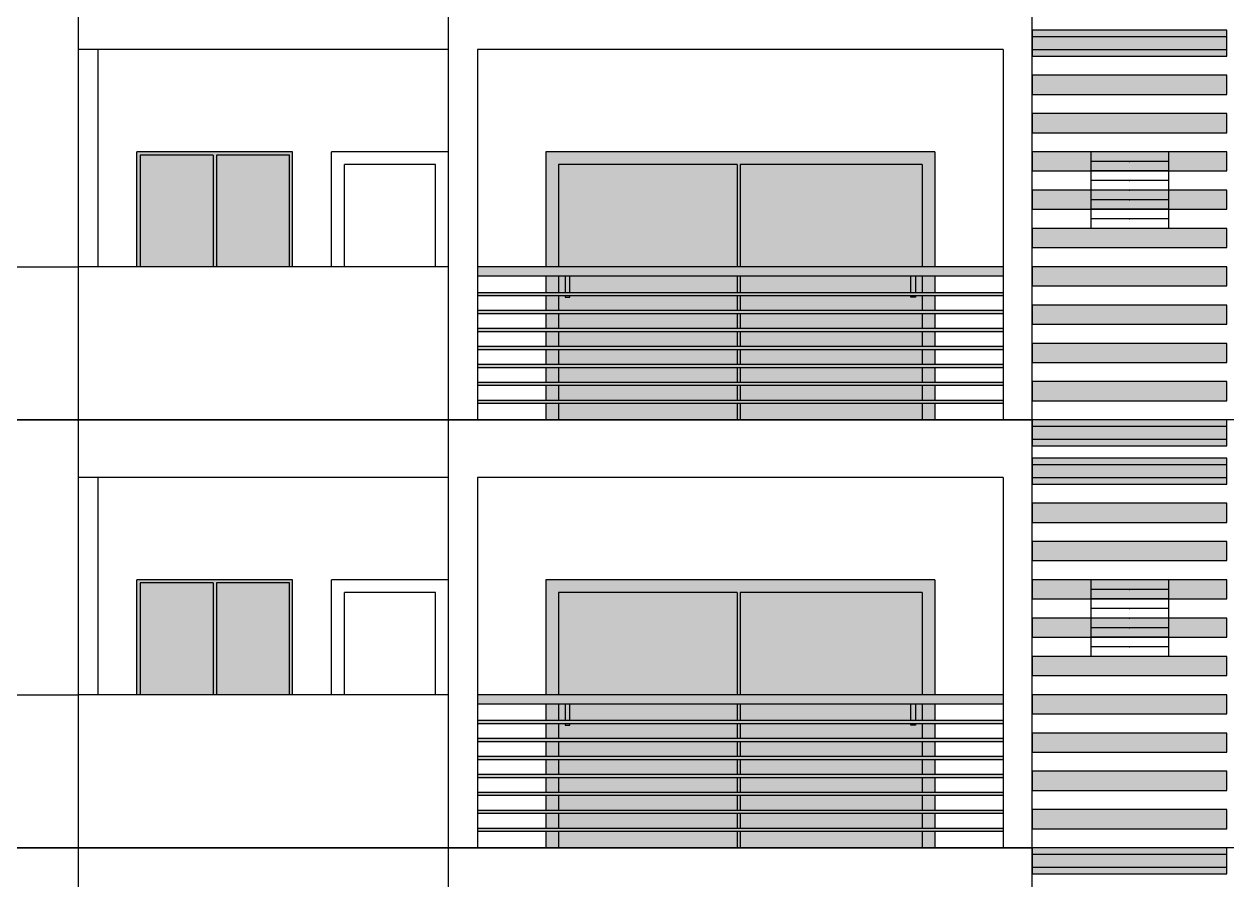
# Model space of a CAD drawing. Header units: metres. Extents: x 619 to 842, y 1450 to 1542.
# Drawn here: x 721.77 to 731.19, y 1523.83 to 1530.53 of the extents above; entities that cross this region are included whole.
import ezdxf

# ---------------------------------------------------------------- set-up
doc = ezdxf.new("R2010")
doc.units = ezdxf.units.M
doc.header["$LTSCALE"] = 0.5
doc.header["$MEASUREMENT"] = 0

msp = doc.modelspace()

# ---------------------------------------------------------------- hatches: boundary and pattern name
h = msp.add_hatch(color=9)
h.dxf.hatch_style = 1
h.paths.add_polyline_path([(731.19011, 1530.48149), (729.66604, 1530.48149), (729.66604, 1530.33149), (731.19011, 1530.33149)])
h = msp.add_hatch(color=9)
h.dxf.hatch_style = 1
h.paths.add_polyline_path([(731.19011, 1530.42949), (729.66604, 1530.42949), (729.66604, 1530.27949), (731.19011, 1530.27949)])
h = msp.add_hatch(color=9)
h.dxf.hatch_style = 1
h.paths.add_polyline_path([(731.19011, 1530.12949), (729.66604, 1530.12949), (729.66604, 1529.97949), (731.19011, 1529.97949)])
h = msp.add_hatch(color=9)
h.dxf.hatch_style = 1
h.paths.add_polyline_path([(731.19011, 1529.82949), (729.66604, 1529.82949), (729.66604, 1529.67949), (731.19011, 1529.67949)])
at = {"true_color": 0x636466}
h = msp.add_hatch(color=251, dxfattribs=at)
h.dxf.hatch_style = 1
h.paths.add_polyline_path([(722.6553, 1529.52949), (722.6553, 1528.62949), (722.6803, 1528.62949), (722.6803, 1529.50449), (723.25243, 1529.50449), (723.25243, 1528.62949), (723.27743, 1528.62949), (723.27743, 1529.50449), (723.84956, 1529.50449), (723.84956, 1528.62949), (723.87456, 1528.62949), (723.87456, 1529.52949)])
h.paths.add_polyline_path([(725.85585, 1529.52949), (725.85585, 1528.62949), (725.95585, 1528.62949), (725.95585, 1529.42949), (727.35493, 1529.42949), (727.35493, 1528.62949), (727.37993, 1528.62949), (727.37993, 1529.42949), (728.804, 1529.42949), (728.804, 1528.62949), (728.904, 1528.62949), (728.904, 1529.52949)])
h.paths.add_polyline_path([(725.95585, 1528.42636), (725.95585, 1528.55449), (725.85585, 1528.55449), (725.85585, 1528.42636)])
h.paths.add_polyline_path([(725.95585, 1528.40136), (725.85585, 1528.40136), (725.85585, 1528.28574), (725.95585, 1528.28574)])
h.paths.add_polyline_path([(725.95585, 1528.14511), (725.95585, 1528.26074), (725.85585, 1528.26074), (725.85585, 1528.14511)])
h.paths.add_polyline_path([(725.85585, 1528.00449), (725.95585, 1528.00449), (725.95585, 1528.12011), (725.85585, 1528.12011)])
h.paths.add_polyline_path([(725.95585, 1527.97949), (725.85585, 1527.97949), (725.85585, 1527.86386), (725.95585, 1527.86386)])
h.paths.add_polyline_path([(725.95585, 1527.83886), (725.85585, 1527.83886), (725.85585, 1527.72324), (725.95585, 1527.72324)])
h.paths.add_polyline_path([(725.95585, 1527.69824), (725.85585, 1527.69824), (725.85585, 1527.58261), (725.95585, 1527.58261)])
h.paths.add_polyline_path([(725.95585, 1527.55761), (725.85585, 1527.55761), (725.85585, 1527.42949), (725.95585, 1527.42949)])
h.paths.add_polyline_path([(728.804, 1528.42636), (728.904, 1528.42636), (728.904, 1528.55449), (728.804, 1528.55449)])
h.paths.add_polyline_path([(728.904, 1528.40136), (728.804, 1528.40136), (728.804, 1528.28574), (728.904, 1528.28574)])
h.paths.add_polyline_path([(728.904, 1528.26074), (728.804, 1528.26074), (728.804, 1528.14511), (728.904, 1528.14511)])
h.paths.add_polyline_path([(728.904, 1528.12011), (728.804, 1528.12011), (728.804, 1528.00449), (728.904, 1528.00449)])
h.paths.add_polyline_path([(728.904, 1527.97949), (728.804, 1527.97949), (728.804, 1527.86386), (728.904, 1527.86386)])
h.paths.add_polyline_path([(728.904, 1527.83886), (728.804, 1527.83886), (728.804, 1527.72324), (728.904, 1527.72324)])
h.paths.add_polyline_path([(728.904, 1527.69824), (728.804, 1527.69824), (728.804, 1527.58261), (728.904, 1527.58261)])
h.paths.add_polyline_path([(728.904, 1527.55761), (728.804, 1527.55761), (728.804, 1527.42949), (728.904, 1527.42949)])
h.paths.add_polyline_path([(727.37993, 1527.55761), (727.35493, 1527.55761), (727.35493, 1527.42949), (727.37993, 1527.42949)])
h.paths.add_polyline_path([(727.35493, 1527.58261), (727.37993, 1527.58261), (727.37993, 1527.69824), (727.35493, 1527.69824)])
h.paths.add_polyline_path([(727.35493, 1527.72324), (727.37993, 1527.72324), (727.37993, 1527.83886), (727.35493, 1527.83886)])
h.paths.add_polyline_path([(727.35493, 1527.86386), (727.37993, 1527.86386), (727.37993, 1527.97949), (727.35493, 1527.97949)])
h.paths.add_polyline_path([(727.35493, 1528.00449), (727.37993, 1528.00449), (727.37993, 1528.12011), (727.35493, 1528.12011)])
h.paths.add_polyline_path([(727.35493, 1528.14511), (727.37993, 1528.14511), (727.37993, 1528.26074), (727.35493, 1528.26074)])
h.paths.add_polyline_path([(727.35493, 1528.28574), (727.37993, 1528.28574), (727.37993, 1528.40136), (727.35493, 1528.40136)])
h.paths.add_polyline_path([(727.35493, 1528.42636), (727.37993, 1528.42636), (727.37993, 1528.55449), (727.35493, 1528.55449)])
h = msp.add_hatch(color=131)
h.dxf.hatch_style = 1
h.paths.add_polyline_path([(738.50567, 1527.42949), (738.50567, 1528.62949), (735.15271, 1528.62949), (735.15271, 1527.42949)])
h.paths.add_polyline_path([(733.18391, 1528.35449), (734.06085, 1528.35449), (734.06085, 1529.50449), (733.18391, 1529.50449)])
h.paths.add_polyline_path([(733.15891, 1529.50449), (732.28196, 1529.50449), (732.28196, 1528.35449), (733.15891, 1528.35449)])
h.paths.add_polyline_path([(728.804, 1528.62949), (728.804, 1529.42949), (727.37993, 1529.42949), (727.37993, 1528.62949)])
h.paths.add_polyline_path([(727.35493, 1528.62949), (727.35493, 1529.42949), (725.95585, 1529.42949), (725.95585, 1528.62949)])
h.paths.add_polyline_path([(727.37993, 1528.55449), (727.37993, 1528.42636), (728.71438, 1528.42636), (728.71438, 1528.55449)])
h.paths.add_polyline_path([(726.04547, 1528.55449), (726.04547, 1528.42636), (727.35493, 1528.42636), (727.35493, 1528.55449)])
h.paths.add_polyline_path([(726.04547, 1528.40136), (726.04547, 1528.39115), (726.00884, 1528.39115), (726.00884, 1528.40136), (725.95585, 1528.40136), (725.95585, 1528.28574), (727.35493, 1528.28574), (727.35493, 1528.40136)])
h.paths.add_polyline_path([(727.37993, 1528.40136), (727.37993, 1528.28574), (728.804, 1528.28574), (728.804, 1528.40136), (728.75101, 1528.40136), (728.75101, 1528.39115), (728.71438, 1528.39115), (728.71438, 1528.40136)])
h.paths.add_polyline_path([(728.804, 1528.14511), (728.804, 1528.26074), (727.37993, 1528.26074), (727.37993, 1528.14511)])
h.paths.add_polyline_path([(725.95585, 1528.26074), (725.95585, 1528.14511), (727.35493, 1528.14511), (727.35493, 1528.26074)])
h.paths.add_polyline_path([(727.35493, 1528.00449), (727.35493, 1528.12011), (725.95585, 1528.12011), (725.95585, 1528.00449)])
h.paths.add_polyline_path([(728.804, 1528.55449), (728.75101, 1528.55449), (728.75101, 1528.42636), (728.804, 1528.42636)])
h.paths.add_polyline_path([(726.00884, 1528.42636), (726.00884, 1528.55449), (725.95585, 1528.55449), (725.95585, 1528.42636)])
h.paths.add_polyline_path([(728.804, 1528.00449), (728.804, 1528.12011), (727.37993, 1528.12011), (727.37993, 1528.00449)])
h.paths.add_polyline_path([(728.804, 1527.86386), (728.804, 1527.97949), (727.37993, 1527.97949), (727.37993, 1527.86386)])
h.paths.add_polyline_path([(728.804, 1527.72324), (728.804, 1527.83886), (727.37993, 1527.83886), (727.37993, 1527.72324)])
h.paths.add_polyline_path([(725.95585, 1527.83886), (725.95585, 1527.72324), (727.35493, 1527.72324), (727.35493, 1527.83886)])
h.paths.add_polyline_path([(725.95585, 1527.97949), (725.95585, 1527.86386), (727.35493, 1527.86386), (727.35493, 1527.97949)])
h.paths.add_polyline_path([(727.37993, 1527.55761), (727.37993, 1527.42949), (728.804, 1527.42949), (728.804, 1527.55761)])
h.paths.add_polyline_path([(728.804, 1527.58261), (728.804, 1527.69824), (727.37993, 1527.69824), (727.37993, 1527.58261)])
h.paths.add_polyline_path([(727.35493, 1527.58261), (727.35493, 1527.69824), (725.95585, 1527.69824), (725.95585, 1527.58261)])
h.paths.add_polyline_path([(727.35493, 1527.42949), (727.35493, 1527.55761), (725.95585, 1527.55761), (725.95585, 1527.42949)])
h.paths.add_polyline_path([(723.27743, 1528.62949), (723.84956, 1528.62949), (723.84956, 1529.50449), (723.27743, 1529.50449)])
h.paths.add_polyline_path([(723.25243, 1529.50449), (722.6803, 1529.50449), (722.6803, 1528.62949), (723.25243, 1528.62949)])
h = msp.add_hatch(color=9)
h.dxf.hatch_style = 1
h.paths.add_polyline_path([(731.19011, 1529.52949), (729.66604, 1529.52949), (729.66604, 1529.37949), (731.19011, 1529.37949)])
h = msp.add_hatch(color=9)
h.dxf.hatch_style = 1
h.paths.add_polyline_path([(731.19011, 1529.22949), (729.66604, 1529.22949), (729.66604, 1529.07949), (731.19011, 1529.07949)])
h = msp.add_hatch(color=9)
h.dxf.hatch_style = 1
h.paths.add_polyline_path([(731.19011, 1528.92949), (729.66604, 1528.92949), (729.66604, 1528.77949), (731.19011, 1528.77949)])
h = msp.add_hatch(color=9)
h.dxf.hatch_style = 1
h.paths.add_polyline_path([(725.32243, 1528.62949), (729.43743, 1528.62949), (729.43743, 1528.55449), (725.32243, 1528.55449)])
h.paths.add_polyline_path([(725.32243, 1528.42636), (729.43743, 1528.42636), (729.43743, 1528.40136), (725.32243, 1528.40136)])
h.paths.add_polyline_path([(725.32243, 1528.28574), (729.43743, 1528.28574), (729.43743, 1528.26074), (725.32243, 1528.26074)])
h.paths.add_polyline_path([(725.32243, 1528.14511), (729.43743, 1528.14511), (729.43743, 1528.12011), (725.32243, 1528.12011)])
h.paths.add_polyline_path([(725.32243, 1528.00449), (729.43743, 1528.00449), (729.43743, 1527.97949), (725.32243, 1527.97949)])
h.paths.add_polyline_path([(725.32243, 1527.86386), (729.43743, 1527.86386), (729.43743, 1527.83886), (725.32243, 1527.83886)])
h.paths.add_polyline_path([(725.32243, 1527.72324), (729.43743, 1527.72324), (729.43743, 1527.69824), (725.32243, 1527.69824)])
h.paths.add_polyline_path([(725.32243, 1527.58261), (729.43743, 1527.58261), (729.43743, 1527.55761), (725.32243, 1527.55761)])
at = {"true_color": 0x991b1e}
h = msp.add_hatch(color=244, dxfattribs=at)
h.dxf.hatch_style = 1
h.paths.add_polyline_path([(726.00884, 1528.55449), (726.04547, 1528.55449), (726.04547, 1528.42636), (726.00884, 1528.42636)])
h.paths.add_polyline_path([(726.00884, 1528.40136), (726.04547, 1528.40136), (726.04547, 1528.39115), (726.00884, 1528.39115)])
h.paths.add_polyline_path([(728.71438, 1528.55449), (728.75101, 1528.55449), (728.75101, 1528.42636), (728.71438, 1528.42636)])
h.paths.add_polyline_path([(728.71438, 1528.40136), (728.75101, 1528.40136), (728.75101, 1528.39115), (728.71438, 1528.39115)])
h = msp.add_hatch(color=9)
h.dxf.hatch_style = 1
h.paths.add_polyline_path([(731.19011, 1528.62949), (729.66604, 1528.62949), (729.66604, 1528.47949), (731.19011, 1528.47949)])
h = msp.add_hatch(color=9)
h.dxf.hatch_style = 1
h.paths.add_polyline_path([(731.19011, 1528.32949), (729.66604, 1528.32949), (729.66604, 1528.17949), (731.19011, 1528.17949)])
h = msp.add_hatch(color=9)
h.dxf.hatch_style = 1
h.paths.add_polyline_path([(731.19011, 1528.02949), (729.66604, 1528.02949), (729.66604, 1527.87949), (731.19011, 1527.87949)])
h = msp.add_hatch(color=9)
h.dxf.hatch_style = 1
h.paths.add_polyline_path([(731.19011, 1527.72949), (729.66604, 1527.72949), (729.66604, 1527.57949), (731.19011, 1527.57949)])
h = msp.add_hatch(color=9)
h.dxf.hatch_style = 1
h.paths.add_polyline_path([(731.19011, 1527.42949), (729.66604, 1527.42949), (729.66604, 1527.27949), (731.19011, 1527.27949)])
h = msp.add_hatch(color=9)
h.dxf.hatch_style = 1
h.paths.add_polyline_path([(731.19011, 1527.37749), (729.66604, 1527.37749), (729.66604, 1527.22749), (731.19011, 1527.22749)])
h = msp.add_hatch(color=9)
h.dxf.hatch_style = 1
h.paths.add_polyline_path([(731.19011, 1527.12949), (729.66604, 1527.12949), (729.66604, 1526.97949), (731.19011, 1526.97949)])
h = msp.add_hatch(color=9)
h.dxf.hatch_style = 1
h.paths.add_polyline_path([(731.19011, 1527.07749), (729.66604, 1527.07749), (729.66604, 1526.92749), (731.19011, 1526.92749)])
h = msp.add_hatch(color=9)
h.dxf.hatch_style = 1
h.paths.add_polyline_path([(731.19011, 1526.77749), (729.66604, 1526.77749), (729.66604, 1526.62749), (731.19011, 1526.62749)])
h = msp.add_hatch(color=9)
h.dxf.hatch_style = 1
h.paths.add_polyline_path([(731.19011, 1526.47749), (729.66604, 1526.47749), (729.66604, 1526.32749), (731.19011, 1526.32749)])
at = {"true_color": 0x636466}
h = msp.add_hatch(color=251, dxfattribs=at)
h.dxf.hatch_style = 1
h.paths.add_polyline_path([(722.6553, 1526.17749), (722.6553, 1525.27749), (722.6803, 1525.27749), (722.6803, 1526.15249), (723.25243, 1526.15249), (723.25243, 1525.27749), (723.27743, 1525.27749), (723.27743, 1526.15249), (723.84956, 1526.15249), (723.84956, 1525.27749), (723.87456, 1525.27749), (723.87456, 1526.17749)])
h.paths.add_polyline_path([(725.85585, 1526.17749), (725.85585, 1525.27749), (725.95585, 1525.27749), (725.95585, 1526.07749), (727.35493, 1526.07749), (727.35493, 1525.27749), (727.37993, 1525.27749), (727.37993, 1526.07749), (728.804, 1526.07749), (728.804, 1525.27749), (728.904, 1525.27749), (728.904, 1526.17749)])
h.paths.add_polyline_path([(725.95585, 1525.07436), (725.95585, 1525.20249), (725.85585, 1525.20249), (725.85585, 1525.07436)])
h.paths.add_polyline_path([(725.95585, 1525.04936), (725.85585, 1525.04936), (725.85585, 1524.93374), (725.95585, 1524.93374)])
h.paths.add_polyline_path([(725.95585, 1524.79311), (725.95585, 1524.90874), (725.85585, 1524.90874), (725.85585, 1524.79311)])
h.paths.add_polyline_path([(725.85585, 1524.65249), (725.95585, 1524.65249), (725.95585, 1524.76811), (725.85585, 1524.76811)])
h.paths.add_polyline_path([(725.95585, 1524.62749), (725.85585, 1524.62749), (725.85585, 1524.51186), (725.95585, 1524.51186)])
h.paths.add_polyline_path([(725.95585, 1524.48686), (725.85585, 1524.48686), (725.85585, 1524.37124), (725.95585, 1524.37124)])
h.paths.add_polyline_path([(725.95585, 1524.34624), (725.85585, 1524.34624), (725.85585, 1524.23061), (725.95585, 1524.23061)])
h.paths.add_polyline_path([(725.95585, 1524.20561), (725.85585, 1524.20561), (725.85585, 1524.07749), (725.95585, 1524.07749)])
h.paths.add_polyline_path([(728.804, 1525.07436), (728.904, 1525.07436), (728.904, 1525.20249), (728.804, 1525.20249)])
h.paths.add_polyline_path([(728.904, 1525.04936), (728.804, 1525.04936), (728.804, 1524.93374), (728.904, 1524.93374)])
h.paths.add_polyline_path([(728.904, 1524.90874), (728.804, 1524.90874), (728.804, 1524.79311), (728.904, 1524.79311)])
h.paths.add_polyline_path([(728.904, 1524.76811), (728.804, 1524.76811), (728.804, 1524.65249), (728.904, 1524.65249)])
h.paths.add_polyline_path([(728.904, 1524.62749), (728.804, 1524.62749), (728.804, 1524.51186), (728.904, 1524.51186)])
h.paths.add_polyline_path([(728.904, 1524.48686), (728.804, 1524.48686), (728.804, 1524.37124), (728.904, 1524.37124)])
h.paths.add_polyline_path([(728.904, 1524.34624), (728.804, 1524.34624), (728.804, 1524.23061), (728.904, 1524.23061)])
h.paths.add_polyline_path([(728.904, 1524.20561), (728.804, 1524.20561), (728.804, 1524.07749), (728.904, 1524.07749)])
h.paths.add_polyline_path([(727.37993, 1524.20561), (727.35493, 1524.20561), (727.35493, 1524.07749), (727.37993, 1524.07749)])
h.paths.add_polyline_path([(727.35493, 1524.23061), (727.37993, 1524.23061), (727.37993, 1524.34624), (727.35493, 1524.34624)])
h.paths.add_polyline_path([(727.35493, 1524.37124), (727.37993, 1524.37124), (727.37993, 1524.48686), (727.35493, 1524.48686)])
h.paths.add_polyline_path([(727.35493, 1524.51186), (727.37993, 1524.51186), (727.37993, 1524.62749), (727.35493, 1524.62749)])
h.paths.add_polyline_path([(727.35493, 1524.65249), (727.37993, 1524.65249), (727.37993, 1524.76811), (727.35493, 1524.76811)])
h.paths.add_polyline_path([(727.35493, 1524.79311), (727.37993, 1524.79311), (727.37993, 1524.90874), (727.35493, 1524.90874)])
h.paths.add_polyline_path([(727.35493, 1524.93374), (727.37993, 1524.93374), (727.37993, 1525.04936), (727.35493, 1525.04936)])
h.paths.add_polyline_path([(727.35493, 1525.07436), (727.37993, 1525.07436), (727.37993, 1525.20249), (727.35493, 1525.20249)])
h = msp.add_hatch(color=131)
h.dxf.hatch_style = 1
h.paths.add_polyline_path([(738.50567, 1524.07749), (738.50567, 1525.27749), (735.15271, 1525.27749), (735.15271, 1524.07749)])
h.paths.add_polyline_path([(733.18391, 1525.00249), (734.06085, 1525.00249), (734.06085, 1526.15249), (733.18391, 1526.15249)])
h.paths.add_polyline_path([(733.15891, 1526.15249), (732.28196, 1526.15249), (732.28196, 1525.00249), (733.15891, 1525.00249)])
h.paths.add_polyline_path([(728.804, 1525.27749), (728.804, 1526.07749), (727.37993, 1526.07749), (727.37993, 1525.27749)])
h.paths.add_polyline_path([(727.35493, 1525.27749), (727.35493, 1526.07749), (725.95585, 1526.07749), (725.95585, 1525.27749)])
h.paths.add_polyline_path([(727.37993, 1525.20249), (727.37993, 1525.07436), (728.71438, 1525.07436), (728.71438, 1525.20249)])
h.paths.add_polyline_path([(726.04547, 1525.20249), (726.04547, 1525.07436), (727.35493, 1525.07436), (727.35493, 1525.20249)])
h.paths.add_polyline_path([(726.04547, 1525.04936), (726.04547, 1525.03915), (726.00884, 1525.03915), (726.00884, 1525.04936), (725.95585, 1525.04936), (725.95585, 1524.93374), (727.35493, 1524.93374), (727.35493, 1525.04936)])
h.paths.add_polyline_path([(727.37993, 1525.04936), (727.37993, 1524.93374), (728.804, 1524.93374), (728.804, 1525.04936), (728.75101, 1525.04936), (728.75101, 1525.03915), (728.71438, 1525.03915), (728.71438, 1525.04936)])
h.paths.add_polyline_path([(728.804, 1524.79311), (728.804, 1524.90874), (727.37993, 1524.90874), (727.37993, 1524.79311)])
h.paths.add_polyline_path([(725.95585, 1524.90874), (725.95585, 1524.79311), (727.35493, 1524.79311), (727.35493, 1524.90874)])
h.paths.add_polyline_path([(727.35493, 1524.65249), (727.35493, 1524.76811), (725.95585, 1524.76811), (725.95585, 1524.65249)])
h.paths.add_polyline_path([(728.804, 1525.20249), (728.75101, 1525.20249), (728.75101, 1525.07436), (728.804, 1525.07436)])
h.paths.add_polyline_path([(726.00884, 1525.07436), (726.00884, 1525.20249), (725.95585, 1525.20249), (725.95585, 1525.07436)])
h.paths.add_polyline_path([(728.804, 1524.65249), (728.804, 1524.76811), (727.37993, 1524.76811), (727.37993, 1524.65249)])
h.paths.add_polyline_path([(728.804, 1524.51186), (728.804, 1524.62749), (727.37993, 1524.62749), (727.37993, 1524.51186)])
h.paths.add_polyline_path([(728.804, 1524.37124), (728.804, 1524.48686), (727.37993, 1524.48686), (727.37993, 1524.37124)])
h.paths.add_polyline_path([(725.95585, 1524.48686), (725.95585, 1524.37124), (727.35493, 1524.37124), (727.35493, 1524.48686)])
h.paths.add_polyline_path([(725.95585, 1524.62749), (725.95585, 1524.51186), (727.35493, 1524.51186), (727.35493, 1524.62749)])
h.paths.add_polyline_path([(727.37993, 1524.20561), (727.37993, 1524.07749), (728.804, 1524.07749), (728.804, 1524.20561)])
h.paths.add_polyline_path([(728.804, 1524.23061), (728.804, 1524.34624), (727.37993, 1524.34624), (727.37993, 1524.23061)])
h.paths.add_polyline_path([(727.35493, 1524.23061), (727.35493, 1524.34624), (725.95585, 1524.34624), (725.95585, 1524.23061)])
h.paths.add_polyline_path([(727.35493, 1524.07749), (727.35493, 1524.20561), (725.95585, 1524.20561), (725.95585, 1524.07749)])
h.paths.add_polyline_path([(723.27743, 1525.27749), (723.84956, 1525.27749), (723.84956, 1526.15249), (723.27743, 1526.15249)])
h.paths.add_polyline_path([(723.25243, 1526.15249), (722.6803, 1526.15249), (722.6803, 1525.27749), (723.25243, 1525.27749)])
h = msp.add_hatch(color=9)
h.dxf.hatch_style = 1
h.paths.add_polyline_path([(731.19011, 1526.17749), (729.66604, 1526.17749), (729.66604, 1526.02749), (731.19011, 1526.02749)])
h = msp.add_hatch(color=9)
h.dxf.hatch_style = 1
h.paths.add_polyline_path([(731.19011, 1525.87749), (729.66604, 1525.87749), (729.66604, 1525.72749), (731.19011, 1525.72749)])
h = msp.add_hatch(color=9)
h.dxf.hatch_style = 1
h.paths.add_polyline_path([(731.19011, 1525.57749), (729.66604, 1525.57749), (729.66604, 1525.42749), (731.19011, 1525.42749)])
h = msp.add_hatch(color=9)
h.dxf.hatch_style = 1
h.paths.add_polyline_path([(725.32243, 1525.27749), (729.43743, 1525.27749), (729.43743, 1525.20249), (725.32243, 1525.20249)])
h.paths.add_polyline_path([(725.32243, 1525.07436), (729.43743, 1525.07436), (729.43743, 1525.04936), (725.32243, 1525.04936)])
h.paths.add_polyline_path([(725.32243, 1524.93374), (729.43743, 1524.93374), (729.43743, 1524.90874), (725.32243, 1524.90874)])
h.paths.add_polyline_path([(725.32243, 1524.79311), (729.43743, 1524.79311), (729.43743, 1524.76811), (725.32243, 1524.76811)])
h.paths.add_polyline_path([(725.32243, 1524.65249), (729.43743, 1524.65249), (729.43743, 1524.62749), (725.32243, 1524.62749)])
h.paths.add_polyline_path([(725.32243, 1524.51186), (729.43743, 1524.51186), (729.43743, 1524.48686), (725.32243, 1524.48686)])
h.paths.add_polyline_path([(725.32243, 1524.37124), (729.43743, 1524.37124), (729.43743, 1524.34624), (725.32243, 1524.34624)])
h.paths.add_polyline_path([(725.32243, 1524.23061), (729.43743, 1524.23061), (729.43743, 1524.20561), (725.32243, 1524.20561)])
h = msp.add_hatch(color=9)
h.dxf.hatch_style = 1
h.paths.add_polyline_path([(731.19011, 1525.27749), (729.66604, 1525.27749), (729.66604, 1525.12749), (731.19011, 1525.12749)])
at = {"true_color": 0x991b1e}
h = msp.add_hatch(color=244, dxfattribs=at)
h.dxf.hatch_style = 1
h.paths.add_polyline_path([(726.00884, 1525.20249), (726.04547, 1525.20249), (726.04547, 1525.07436), (726.00884, 1525.07436)])
h.paths.add_polyline_path([(726.00884, 1525.04936), (726.04547, 1525.04936), (726.04547, 1525.03915), (726.00884, 1525.03915)])
h.paths.add_polyline_path([(728.71438, 1525.20249), (728.75101, 1525.20249), (728.75101, 1525.07436), (728.71438, 1525.07436)])
h.paths.add_polyline_path([(728.71438, 1525.04936), (728.75101, 1525.04936), (728.75101, 1525.03915), (728.71438, 1525.03915)])
h = msp.add_hatch(color=9)
h.dxf.hatch_style = 1
h.paths.add_polyline_path([(731.19011, 1524.97749), (729.66604, 1524.97749), (729.66604, 1524.82749), (731.19011, 1524.82749)])
h = msp.add_hatch(color=9)
h.dxf.hatch_style = 1
h.paths.add_polyline_path([(731.19011, 1524.67749), (729.66604, 1524.67749), (729.66604, 1524.52749), (731.19011, 1524.52749)])
h = msp.add_hatch(color=9)
h.dxf.hatch_style = 1
h.paths.add_polyline_path([(731.19011, 1524.37749), (729.66604, 1524.37749), (729.66604, 1524.22749), (731.19011, 1524.22749)])
h = msp.add_hatch(color=9)
h.dxf.hatch_style = 1
h.paths.add_polyline_path([(731.19011, 1524.07749), (729.66604, 1524.07749), (729.66604, 1523.92749), (731.19011, 1523.92749)])
h = msp.add_hatch(color=9)
h.dxf.hatch_style = 1
h.paths.add_polyline_path([(731.19011, 1524.02549), (729.66604, 1524.02549), (729.66604, 1523.87549), (731.19011, 1523.87549)])

# ---------------------------------------------------------------- linework, layer by layer
for p, q in [((729.66604, 1513.57149), (729.66604, 1535.33349)), ((722.19808, 1527.42949), (722.19808, 1530.78149)), ((725.09382, 1527.42949), (725.09382, 1530.78149)), ((731.19011, 1530.48149), (729.66604, 1530.48149)), ((729.66604, 1530.48149), (729.66604, 1530.33149)), ((731.19011, 1530.33149), (731.19011, 1530.48149)), ((731.19011, 1530.42949), (729.66604, 1530.42949)), ((729.66604, 1530.42949), (729.66604, 1530.27949)), ((731.19011, 1530.27949), (731.19011, 1530.42949)), ((725.09382, 1530.33149), (722.19808, 1530.33149)), ((722.35048, 1528.62949), (722.35048, 1530.33149)), ((725.32243, 1530.33149), (725.32243, 1527.42949)), ((729.43743, 1530.33149), (725.32243, 1530.33149)), ((729.43743, 1530.33149), (729.43743, 1527.42949)), ((729.66604, 1530.33149), (731.19011, 1530.33149)), ((729.66604, 1530.27949), (731.19011, 1530.27949)), ((731.19011, 1530.12949), (729.66604, 1530.12949)), ((729.66604, 1530.12949), (729.66604, 1529.97949)), ((731.19011, 1529.97949), (731.19011, 1530.12949)), ((729.66604, 1529.97949), (731.19011, 1529.97949)), ((731.19011, 1529.82949), (729.66604, 1529.82949)), ((729.66604, 1529.82949), (729.66604, 1529.67949)), ((731.19011, 1529.67949), (731.19011, 1529.82949)), ((729.66604, 1529.67949), (731.19011, 1529.67949)), ((722.6553, 1528.62949), (722.6553, 1529.52949)), ((723.87456, 1529.52949), (722.6553, 1529.52949)), ((723.25243, 1529.50449), (723.25243, 1528.62949)), ((723.27743, 1529.50449), (723.27743, 1528.62949)), ((723.87456, 1528.62949), (723.87456, 1529.52949)), ((724.17937, 1528.62949), (724.17937, 1529.52949)), ((725.09382, 1529.52949), (724.17937, 1529.52949)), ((725.85585, 1529.52949), (725.85585, 1528.62949)), ((728.904, 1529.52949), (725.85585, 1529.52949)), ((728.904, 1529.52949), (728.904, 1528.62949)), ((731.19011, 1529.52949), (729.66604, 1529.52949)), ((729.66604, 1529.52949), (729.66604, 1529.37949)), ((730.12326, 1529.52949), (730.12326, 1528.92949)), ((730.73289, 1529.52949), (730.12326, 1529.52949)), ((730.73289, 1529.52949), (730.73289, 1528.92949)), ((731.19011, 1529.37949), (731.19011, 1529.52949)), ((724.27937, 1528.62949), (724.27937, 1529.42949)), ((724.99382, 1529.42949), (724.27937, 1529.42949)), ((724.99382, 1528.62949), (724.99382, 1529.42949)), ((725.95585, 1529.42949), (725.95585, 1528.62949)), ((727.35493, 1529.42949), (725.95585, 1529.42949)), ((727.35493, 1529.42949), (727.35493, 1528.62949)), ((727.37993, 1529.42949), (727.37993, 1528.62949)), ((728.804, 1529.42949), (727.37993, 1529.42949)), ((728.804, 1529.42949), (728.804, 1528.62949)), ((730.73289, 1529.45449), (730.12326, 1529.45449)), ((729.66604, 1529.37949), (731.19011, 1529.37949)), ((730.73289, 1529.37949), (730.12326, 1529.37949)), ((730.73289, 1529.30449), (730.12326, 1529.30449)), ((731.19011, 1529.22949), (729.66604, 1529.22949)), ((729.66604, 1529.22949), (729.66604, 1529.07949)), ((730.73289, 1529.22949), (730.12326, 1529.22949)), ((731.19011, 1529.07949), (731.19011, 1529.22949)), ((730.73289, 1529.15449), (730.12326, 1529.15449)), ((729.66604, 1529.07949), (731.19011, 1529.07949)), ((730.73289, 1529.07949), (730.12326, 1529.07949)), ((731.19011, 1528.92949), (729.66604, 1528.92949)), ((729.66604, 1528.92949), (729.66604, 1528.77949)), ((730.73289, 1529.00449), (730.12326, 1529.00449)), ((730.73289, 1528.92949), (730.12326, 1528.92949)), ((731.19011, 1528.77949), (731.19011, 1528.92949)), ((729.66604, 1528.77949), (731.19011, 1528.77949)), ((715.94937, 1528.62949), (722.19808, 1528.62949)), ((725.09382, 1528.62949), (722.19808, 1528.62949)), ((729.43743, 1528.62949), (725.32243, 1528.62949)), ((729.43743, 1528.55449), (725.32243, 1528.55449)), ((725.85585, 1528.55449), (725.85585, 1528.42636)), ((725.95585, 1528.55449), (725.95585, 1528.42636)), ((727.35493, 1528.55449), (727.35493, 1528.42636)), ((727.37993, 1528.55449), (727.37993, 1528.42636)), ((728.804, 1528.55449), (728.804, 1528.42636)), ((728.904, 1528.55449), (728.904, 1528.42636)), ((731.19011, 1528.62949), (729.66604, 1528.62949)), ((729.66604, 1528.62949), (729.66604, 1528.47949)), ((731.19011, 1528.47949), (731.19011, 1528.62949)), ((729.66604, 1528.47949), (731.19011, 1528.47949)), ((729.43743, 1528.42636), (725.32243, 1528.42636)), ((729.43743, 1528.40136), (725.32243, 1528.40136)), ((725.85585, 1528.40136), (725.85585, 1528.28574)), ((725.95585, 1528.40136), (725.95585, 1528.28574)), ((727.35493, 1528.40136), (727.35493, 1528.28574)), ((727.37993, 1528.40136), (727.37993, 1528.28574)), ((728.804, 1528.40136), (728.804, 1528.28574)), ((728.904, 1528.40136), (728.904, 1528.28574)), ((729.43743, 1528.28574), (725.32243, 1528.28574)), ((731.19011, 1528.32949), (729.66604, 1528.32949)), ((729.66604, 1528.32949), (729.66604, 1528.17949)), ((731.19011, 1528.17949), (731.19011, 1528.32949)), ((729.43743, 1528.26074), (725.32243, 1528.26074)), ((725.85585, 1528.26074), (725.85585, 1528.14511)), ((725.95585, 1528.26074), (725.95585, 1528.14511)), ((727.35493, 1528.26074), (727.35493, 1528.14511)), ((727.37993, 1528.26074), (727.37993, 1528.14511)), ((728.804, 1528.26074), (728.804, 1528.14511)), ((728.904, 1528.26074), (728.904, 1528.14511)), ((729.66604, 1528.17949), (731.19011, 1528.17949)), ((729.43743, 1528.14511), (725.32243, 1528.14511)), ((729.43743, 1528.12011), (725.32243, 1528.12011)), ((725.85585, 1528.12011), (725.85585, 1528.00449)), ((725.95585, 1528.12011), (725.95585, 1528.00449)), ((727.35493, 1528.12011), (727.35493, 1528.00449)), ((727.37993, 1528.12011), (727.37993, 1528.00449)), ((728.804, 1528.12011), (728.804, 1528.00449)), ((728.904, 1528.12011), (728.904, 1528.00449)), ((729.43743, 1528.00449), (725.32243, 1528.00449)), ((731.19011, 1528.02949), (729.66604, 1528.02949)), ((729.66604, 1528.02949), (729.66604, 1527.87949)), ((731.19011, 1527.87949), (731.19011, 1528.02949)), ((729.43743, 1527.97949), (725.32243, 1527.97949)), ((725.85585, 1527.97949), (725.85585, 1527.86386)), ((725.95585, 1527.97949), (725.95585, 1527.86386)), ((727.35493, 1527.97949), (727.35493, 1527.86386)), ((727.37993, 1527.97949), (727.37993, 1527.86386)), ((728.804, 1527.97949), (728.804, 1527.86386)), ((728.904, 1527.97949), (728.904, 1527.86386)), ((729.43743, 1527.86386), (725.32243, 1527.86386)), ((729.43743, 1527.83886), (725.32243, 1527.83886)), ((725.85585, 1527.83886), (725.85585, 1527.72324)), ((725.95585, 1527.83886), (725.95585, 1527.72324)), ((727.35493, 1527.83886), (727.35493, 1527.72324)), ((727.37993, 1527.83886), (727.37993, 1527.72324)), ((728.804, 1527.83886), (728.804, 1527.72324)), ((728.904, 1527.83886), (728.904, 1527.72324)), ((729.66604, 1527.87949), (731.19011, 1527.87949)), ((729.43743, 1527.72324), (725.32243, 1527.72324)), ((731.19011, 1527.72949), (729.66604, 1527.72949)), ((729.66604, 1527.72949), (729.66604, 1527.57949)), ((731.19011, 1527.57949), (731.19011, 1527.72949)), ((729.43743, 1527.69824), (725.32243, 1527.69824)), ((725.85585, 1527.69824), (725.85585, 1527.58261)), ((725.95585, 1527.69824), (725.95585, 1527.58261)), ((727.35493, 1527.69824), (727.35493, 1527.58261)), ((727.37993, 1527.69824), (727.37993, 1527.58261)), ((728.804, 1527.69824), (728.804, 1527.58261)), ((728.904, 1527.69824), (728.904, 1527.58261)), ((729.43743, 1527.58261), (725.32243, 1527.58261)), ((729.43743, 1527.55761), (725.32243, 1527.55761)), ((725.85585, 1527.55761), (725.85585, 1527.42949)), ((725.95585, 1527.55761), (725.95585, 1527.42949)), ((727.35493, 1527.55761), (727.35493, 1527.42949)), ((727.37993, 1527.55761), (727.37993, 1527.42949)), ((728.804, 1527.55761), (728.804, 1527.42949)), ((728.904, 1527.55761), (728.904, 1527.42949)), ((729.66604, 1527.57949), (731.19011, 1527.57949)), ((711.37715, 1527.42949), (729.66604, 1527.42949)), ((738.50567, 1527.42949), (720.52159, 1527.42949)), ((729.66604, 1527.42949), (720.52159, 1527.42949)), ((722.19808, 1524.07749), (722.19808, 1527.42949)), ((725.09382, 1524.07749), (725.09382, 1527.42949)), ((731.19011, 1527.42949), (729.66604, 1527.42949)), ((729.66604, 1527.42949), (729.66604, 1527.27949)), ((731.19011, 1527.27949), (731.19011, 1527.42949)), ((731.19011, 1527.37749), (729.66604, 1527.37749)), ((729.66604, 1527.37749), (729.66604, 1527.22749)), ((731.19011, 1527.22749), (731.19011, 1527.37749)), ((729.66604, 1527.27949), (731.19011, 1527.27949)), ((729.66604, 1527.22749), (731.19011, 1527.22749)), ((731.19011, 1527.12949), (729.66604, 1527.12949)), ((729.66604, 1527.12949), (729.66604, 1526.97949)), ((731.19011, 1527.07749), (729.66604, 1527.07749)), ((729.66604, 1527.07749), (729.66604, 1526.92749)), ((731.19011, 1526.97949), (731.19011, 1527.12949)), ((731.19011, 1526.92749), (731.19011, 1527.07749)), ((725.09382, 1526.97949), (722.19808, 1526.97949)), ((722.35048, 1525.27749), (722.35048, 1526.97949)), ((725.32243, 1526.97949), (725.32243, 1524.07749)), ((729.43743, 1526.97949), (725.32243, 1526.97949)), ((729.43743, 1526.97949), (729.43743, 1524.07749)), ((729.66604, 1526.97949), (731.19011, 1526.97949)), ((729.66604, 1526.92749), (731.19011, 1526.92749)), ((731.19011, 1526.77749), (729.66604, 1526.77749)), ((729.66604, 1526.77749), (729.66604, 1526.62749)), ((731.19011, 1526.62749), (731.19011, 1526.77749)), ((729.66604, 1526.62749), (731.19011, 1526.62749)), ((731.19011, 1526.47749), (729.66604, 1526.47749)), ((729.66604, 1526.47749), (729.66604, 1526.32749)), ((731.19011, 1526.32749), (731.19011, 1526.47749)), ((729.66604, 1526.32749), (731.19011, 1526.32749)), ((722.6553, 1525.27749), (722.6553, 1526.17749)), ((723.87456, 1526.17749), (722.6553, 1526.17749)), ((723.25243, 1526.15249), (723.25243, 1525.27749)), ((723.27743, 1526.15249), (723.27743, 1525.27749)), ((723.87456, 1525.27749), (723.87456, 1526.17749)), ((724.17937, 1525.27749), (724.17937, 1526.17749)), ((725.09382, 1526.17749), (724.17937, 1526.17749)), ((725.85585, 1526.17749), (725.85585, 1525.27749)), ((728.904, 1526.17749), (725.85585, 1526.17749)), ((728.904, 1526.17749), (728.904, 1525.27749)), ((731.19011, 1526.17749), (729.66604, 1526.17749)), ((729.66604, 1526.17749), (729.66604, 1526.02749)), ((730.12326, 1526.17749), (730.12326, 1525.57749)), ((730.73289, 1526.17749), (730.12326, 1526.17749)), ((730.73289, 1526.10249), (730.12326, 1526.10249)), ((730.73289, 1526.17749), (730.73289, 1525.57749)), ((731.19011, 1526.02749), (731.19011, 1526.17749)), ((724.27937, 1525.27749), (724.27937, 1526.07749)), ((724.99382, 1526.07749), (724.27937, 1526.07749)), ((724.99382, 1525.27749), (724.99382, 1526.07749)), ((725.95585, 1526.07749), (725.95585, 1525.27749)), ((727.35493, 1526.07749), (725.95585, 1526.07749)), ((727.35493, 1526.07749), (727.35493, 1525.27749)), ((727.37993, 1526.07749), (727.37993, 1525.27749)), ((728.804, 1526.07749), (727.37993, 1526.07749)), ((728.804, 1526.07749), (728.804, 1525.27749)), ((729.66604, 1526.02749), (731.19011, 1526.02749)), ((730.73289, 1526.02749), (730.12326, 1526.02749)), ((730.73289, 1525.95249), (730.12326, 1525.95249)), ((731.19011, 1525.87749), (729.66604, 1525.87749)), ((729.66604, 1525.87749), (729.66604, 1525.72749)), ((730.73289, 1525.87749), (730.12326, 1525.87749)), ((731.19011, 1525.72749), (731.19011, 1525.87749)), ((729.66604, 1525.72749), (731.19011, 1525.72749)), ((730.73289, 1525.80249), (730.12326, 1525.80249)), ((730.73289, 1525.72749), (730.12326, 1525.72749)), ((730.73289, 1525.65249), (730.12326, 1525.65249)), ((731.19011, 1525.57749), (729.66604, 1525.57749)), ((729.66604, 1525.57749), (729.66604, 1525.42749)), ((730.73289, 1525.57749), (730.12326, 1525.57749)), ((731.19011, 1525.42749), (731.19011, 1525.57749)), ((729.66604, 1525.42749), (731.19011, 1525.42749)), ((715.94937, 1525.27749), (722.19808, 1525.27749)), ((725.09382, 1525.27749), (722.19808, 1525.27749)), ((729.43743, 1525.27749), (725.32243, 1525.27749)), ((731.19011, 1525.27749), (729.66604, 1525.27749)), ((729.66604, 1525.27749), (729.66604, 1525.12749)), ((731.19011, 1525.12749), (731.19011, 1525.27749)), ((729.43743, 1525.20249), (725.32243, 1525.20249)), ((725.85585, 1525.20249), (725.85585, 1525.07436)), ((725.95585, 1525.20249), (725.95585, 1525.07436)), ((727.35493, 1525.20249), (727.35493, 1525.07436)), ((727.37993, 1525.20249), (727.37993, 1525.07436)), ((728.804, 1525.20249), (728.804, 1525.07436)), ((728.904, 1525.20249), (728.904, 1525.07436)), ((729.43743, 1525.07436), (725.32243, 1525.07436)), ((729.66604, 1525.12749), (731.19011, 1525.12749)), ((729.43743, 1525.04936), (725.32243, 1525.04936)), ((725.85585, 1525.04936), (725.85585, 1524.93374)), ((725.95585, 1525.04936), (725.95585, 1524.93374)), ((727.35493, 1525.04936), (727.35493, 1524.93374)), ((727.37993, 1525.04936), (727.37993, 1524.93374)), ((728.804, 1525.04936), (728.804, 1524.93374)), ((728.904, 1525.04936), (728.904, 1524.93374)), ((731.19011, 1524.97749), (729.66604, 1524.97749)), ((729.66604, 1524.97749), (729.66604, 1524.82749)), ((731.19011, 1524.82749), (731.19011, 1524.97749)), ((729.43743, 1524.93374), (725.32243, 1524.93374)), ((729.43743, 1524.90874), (725.32243, 1524.90874)), ((725.85585, 1524.90874), (725.85585, 1524.79311)), ((725.95585, 1524.90874), (725.95585, 1524.79311)), ((727.35493, 1524.90874), (727.35493, 1524.79311)), ((727.37993, 1524.90874), (727.37993, 1524.79311)), ((728.804, 1524.90874), (728.804, 1524.79311)), ((728.904, 1524.90874), (728.904, 1524.79311)), ((729.43743, 1524.79311), (725.32243, 1524.79311)), ((729.66604, 1524.82749), (731.19011, 1524.82749)), ((729.43743, 1524.76811), (725.32243, 1524.76811)), ((725.85585, 1524.76811), (725.85585, 1524.65249)), ((725.95585, 1524.76811), (725.95585, 1524.65249)), ((727.35493, 1524.76811), (727.35493, 1524.65249)), ((727.37993, 1524.76811), (727.37993, 1524.65249)), ((728.804, 1524.76811), (728.804, 1524.65249)), ((728.904, 1524.76811), (728.904, 1524.65249)), ((729.43743, 1524.65249), (725.32243, 1524.65249)), ((729.43743, 1524.62749), (725.32243, 1524.62749)), ((725.85585, 1524.62749), (725.85585, 1524.51186)), ((725.95585, 1524.62749), (725.95585, 1524.51186)), ((727.35493, 1524.62749), (727.35493, 1524.51186)), ((727.37993, 1524.62749), (727.37993, 1524.51186)), ((728.804, 1524.62749), (728.804, 1524.51186)), ((728.904, 1524.62749), (728.904, 1524.51186)), ((731.19011, 1524.67749), (729.66604, 1524.67749)), ((729.66604, 1524.67749), (729.66604, 1524.52749)), ((731.19011, 1524.52749), (731.19011, 1524.67749)), ((729.43743, 1524.51186), (725.32243, 1524.51186)), ((729.66604, 1524.52749), (731.19011, 1524.52749)), ((729.43743, 1524.48686), (725.32243, 1524.48686)), ((725.85585, 1524.48686), (725.85585, 1524.37124)), ((725.95585, 1524.48686), (725.95585, 1524.37124)), ((727.35493, 1524.48686), (727.35493, 1524.37124)), ((727.37993, 1524.48686), (727.37993, 1524.37124)), ((728.804, 1524.48686), (728.804, 1524.37124)), ((728.904, 1524.48686), (728.904, 1524.37124)), ((729.43743, 1524.37124), (725.32243, 1524.37124)), ((729.43743, 1524.34624), (725.32243, 1524.34624)), ((725.85585, 1524.34624), (725.85585, 1524.23061)), ((725.95585, 1524.34624), (725.95585, 1524.23061)), ((727.35493, 1524.34624), (727.35493, 1524.23061)), ((727.37993, 1524.34624), (727.37993, 1524.23061)), ((728.804, 1524.34624), (728.804, 1524.23061)), ((728.904, 1524.34624), (728.904, 1524.23061)), ((731.19011, 1524.37749), (729.66604, 1524.37749)), ((729.66604, 1524.37749), (729.66604, 1524.22749)), ((731.19011, 1524.22749), (731.19011, 1524.37749)), ((729.43743, 1524.23061), (725.32243, 1524.23061)), ((729.66604, 1524.22749), (731.19011, 1524.22749)), ((729.43743, 1524.20561), (725.32243, 1524.20561)), ((725.85585, 1524.20561), (725.85585, 1524.07749)), ((725.95585, 1524.20561), (725.95585, 1524.07749)), ((727.35493, 1524.20561), (727.35493, 1524.07749)), ((727.37993, 1524.20561), (727.37993, 1524.07749)), ((728.804, 1524.20561), (728.804, 1524.07749)), ((728.904, 1524.20561), (728.904, 1524.07749)), ((711.37715, 1524.07749), (729.66604, 1524.07749)), ((738.50567, 1524.07749), (720.52159, 1524.07749)), ((729.66604, 1524.07749), (720.52159, 1524.07749)), ((722.19808, 1520.72549), (722.19808, 1524.07749)), ((725.09382, 1520.72549), (725.09382, 1524.07749)), ((731.19011, 1524.07749), (729.66604, 1524.07749)), ((729.66604, 1524.07749), (729.66604, 1523.92749)), ((731.19011, 1523.92749), (731.19011, 1524.07749)), ((731.19011, 1524.02549), (729.66604, 1524.02549)), ((729.66604, 1524.02549), (729.66604, 1523.87549)), ((731.19011, 1523.87549), (731.19011, 1524.02549)), ((729.66604, 1523.92749), (731.19011, 1523.92749)), ((729.66604, 1523.87549), (731.19011, 1523.87549))]:
    msp.add_line(p, q)
for points in [[(723.25243, 1529.50449), (722.6803, 1529.50449), (722.6803, 1528.62949)], [(723.84956, 1528.62949), (723.84956, 1529.50449), (723.27743, 1529.50449)], [(726.00884, 1528.55449), (726.00884, 1528.42636)], [(726.04547, 1528.42636), (726.04547, 1528.55449)], [(728.71438, 1528.42636), (728.71438, 1528.55449)], [(728.75101, 1528.55449), (728.75101, 1528.42636)], [(726.00884, 1528.40136), (726.00884, 1528.39115), (726.04547, 1528.39115), (726.04547, 1528.40136)], [(728.75101, 1528.40136), (728.75101, 1528.39115), (728.71438, 1528.39115), (728.71438, 1528.40136)], [(723.25243, 1526.15249), (722.6803, 1526.15249), (722.6803, 1525.27749)], [(723.84956, 1525.27749), (723.84956, 1526.15249), (723.27743, 1526.15249)], [(726.00884, 1525.20249), (726.00884, 1525.07436)], [(726.04547, 1525.07436), (726.04547, 1525.20249)], [(728.71438, 1525.07436), (728.71438, 1525.20249)], [(728.75101, 1525.20249), (728.75101, 1525.07436)], [(726.00884, 1525.04936), (726.00884, 1525.03915), (726.04547, 1525.03915), (726.04547, 1525.04936)], [(728.75101, 1525.04936), (728.75101, 1525.03915), (728.71438, 1525.03915), (728.71438, 1525.04936)]]:
    msp.add_lwpolyline(points)
for p in [(730.42808, 1529.45449), (730.42808, 1529.37949), (730.42808, 1529.30449), (730.42808, 1529.22949), (730.42808, 1529.15449), (730.42808, 1529.00449), (730.42808, 1526.10249), (730.42808, 1526.02749), (730.42808, 1525.95249), (730.42808, 1525.87749), (730.42808, 1525.80249), (730.42808, 1525.65249)]:
    msp.add_point(p)

doc.saveas('drawing.dxf')
